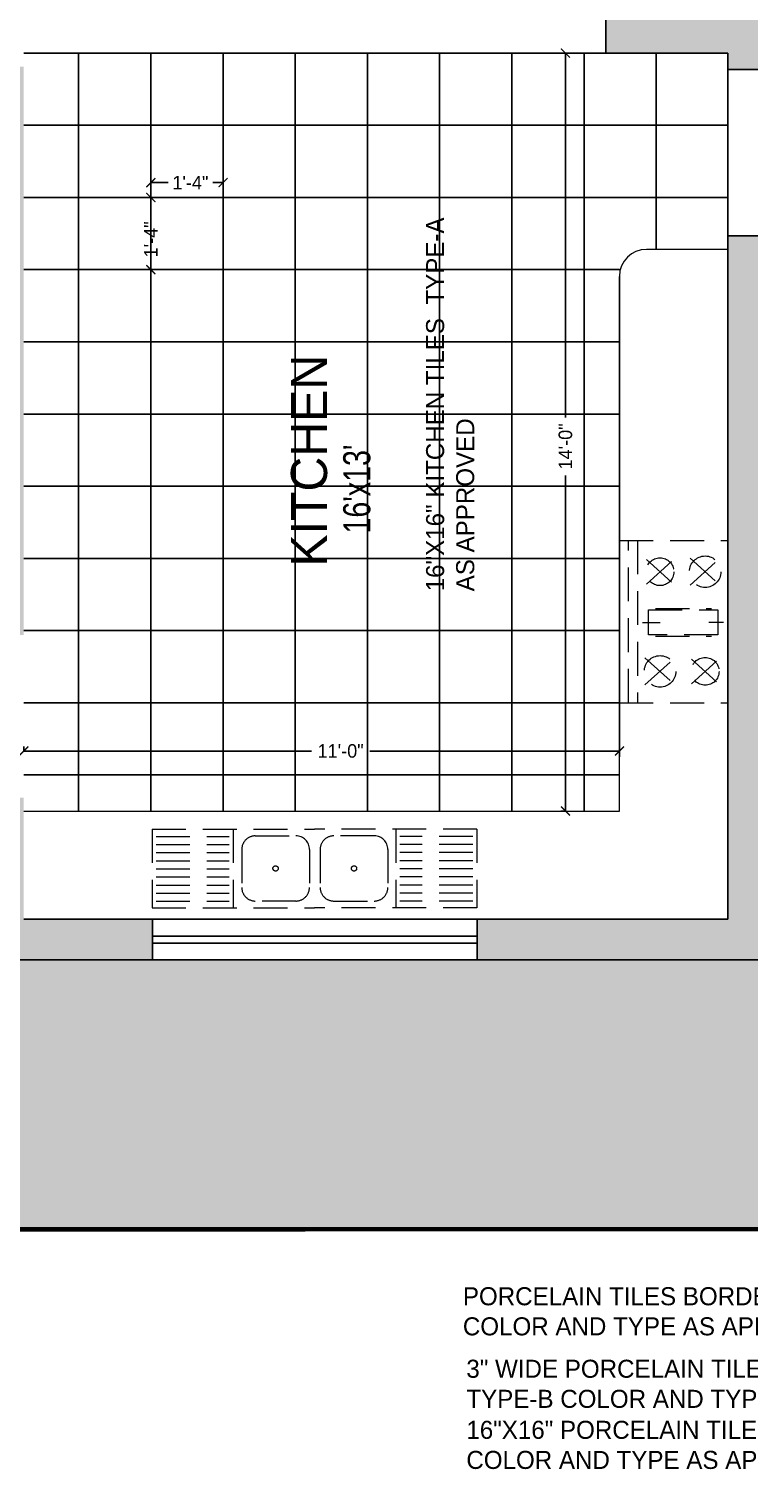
# Model space of a CAD drawing. Extents: x 10753 to 18704, y -5361 to 1140.
# Drawn here: x 14534.5 to 14694.2, y -1560.5 to -1241.2 of the extents above; entities that cross this region are included whole.
import ezdxf

# ---------------------------------------------------------------- set-up
doc = ezdxf.new("R2010")
doc.units = 0
doc.header["$LTSCALE"] = 30
doc.header["$MEASUREMENT"] = 0
doc.header["$PDMODE"] = 3
doc.linetypes.add('HIDDEN', pattern=[0.375, 0.25, -0.125])
doc.layers.get('0').update_dxf_attribs({"linetype": 'CONTINUOUS'})
doc.layers.get('DEFPOINTS').update_dxf_attribs({"linetype": 'CONTINUOUS'})
for name, color, linetype in [('FLOORING', 194, 'CONTINUOUS'), ('TEXT', 13, 'CONTINUOUS'), ('WALL', 2, 'CONTINUOUS'), ('Walls Hatch', 51, 'CONTINUOUS'), ('WINDOW', 5, 'CONTINUOUS')]:
    doc.layers.add(name, color=color, linetype=linetype)
doc.layers.add('hatich', color=8, linetype='HIDDEN', lineweight=5)
doc.styles.add('EE', font='eurr____.ttf')
doc.styles.get("Standard").update_dxf_attribs({"font": 'stylu.ttf', "height": 3})
doc.dimstyles.new('D1', dxfattribs={"dimtxt": 6, "dimasz": 5, "dimexe": 1, "dimexo": 2, "dimgap": 1, "dimtad": 1, "dimdec": 4, "dimzin": 3, "dimdsep": 46, "dimlunit": 4, "dimtxsty": 'Standard', "dimcen": 3, "dimclrd": 7, "dimclre": 7, "dimclrt": 2, "dimadec": 0, "dimazin": 0, "dimtfac": 1, "dimtdec": 4, "dimtofl": 0, "dimtmove": 2, "dimatfit": 3, "dimfxl": 1, "dimfrac": 2, "dimtolj": 1, "dimtzin": 1, "dimarcsym": 0})

# ---------------------------------------------------------------- blocks, each defined once
blk = doc.blocks.new('COOKR2')
for p, q in [((12.6791148674406, 53.9855565175476), (36.67911486744106, 53.9855565175476)), ((14.6791148674406, 17.98555651754759), (14.6791148674406, 53.9855565175476)), ((16.6791148674406, 53.9855565175476), (16.6791148674406, 17.98555651754759)), ((18.64783865840582, 44.30083125066903), (24.71039107647539, 49.75712842693154)), ((18.64783865840582, 49.75712842693132), (24.71039107647539, 44.30083125066881)), ((28.34307635828509, 44.02654518056033), (35.01515337659657, 50.03141449704026)), ((28.34307635828509, 50.03141449704049), (35.01515337659657, 44.0265451805601)), ((20.68717347737948, 38.84993321655021), (33.11004717645119, 38.84993321655021)), ((17.80017827676602, 35.81264499842837), (21.73699119993216, 35.81264499842837)), ((35.73458441002003, 35.81264499842837), (32.49764053813669, 35.81264499842837)), ((20.68717347737948, 32.77535678030654), (33.11004717645119, 32.77535678030654)), ((18.34307635828463, 27.94456785453508), (25.01515337659612, 21.9396985380547)), ((18.34307635828463, 21.93969853805493), (25.01515337659612, 27.94456785453508)), ((28.64783865840582, 27.67028178442615), (34.71039107647539, 22.2139846081634)), ((28.64783865840582, 22.2139846081634), (34.71039107647539, 27.67028178442615)), ((12.6791148674406, 17.98555651754759), (36.6791148674406, 17.98555651754759))]:
    blk.add_line(p, q)
blk.add_lwpolyline([(19.11531138305872, 38.55205995297729), (34.49430996286356, 38.55205995297729), (34.49430996286356, 33.07323004387945), (19.11531138305872, 33.07323004387945)], close=True)
for centre, radius in [((21.6791148674406, 47.02897983880029), 3.078165049919334), ((31.6791148674406, 47.02897983880029), 3.488180790874138), ((21.6791148674406, 24.94213319629489), 3.488180790874138), ((31.6791148674406, 24.94213319629489), 3.078165049919334)]:
    blk.add_circle(centre, radius)
blk = doc.blocks.new('SINK2')
for p, q in [((0, 17.4416856648786), (36, 17.4416856648786)), ((0, 0), (0, 17.4416856648786)), ((0.900000000000091, 16.00288697388259), (17.10000000000013, 16.00288697388259)), ((18, 0), (18, 17.4416856648786)), ((72, 17.4416856648786), (36, 17.4416856648786)), ((54, 0), (54, 17.4416856648786)), ((71.09999999999991, 16.00288697388259), (54.89999999999986, 16.00288697388259)), ((72, 0), (72, 17.4416856648786)), ((0.900000000000091, 14.20288697388264), (17.10000000000013, 14.20288697388264)), ((19.74687230772201, 4.5), (19.74687230772179, 12.94168566487883)), ((31.74687230772156, 15.94168566487883), (22.74687230772179, 15.94168566487883)), ((34.74687230772156, 4.5), (34.74687230772156, 12.94168566487883)), ((37.12971575582947, 4.5), (37.12971575582947, 12.94168566487883)), ((40.12971575582947, 15.94168566487883), (49.12971575582924, 15.94168566487883)), ((52.12971575582901, 4.5), (52.12971575582924, 12.94168566487883)), ((71.09999999999991, 14.20288697388264), (54.89999999999986, 14.20288697388264)), ((0.900000000000091, 12.40288697388268), (17.10000000000013, 12.40288697388268)), ((0.900000000000091, 10.60288697388273), (17.10000000000013, 10.60288697388273)), ((71.09999999999991, 12.40288697388268), (54.89999999999986, 12.40288697388268)), ((71.09999999999991, 10.60288697388273), (54.89999999999986, 10.60288697388273)), ((0.900000000000091, 8.802886973882778), (17.10000000000013, 8.802886973882778)), ((0.900000000000091, 7.002886973882596), (17.10000000000013, 7.002886973882596)), ((71.09999999999991, 8.802886973882778), (54.89999999999986, 8.802886973882778)), ((71.09999999999991, 7.002886973882596), (54.89999999999986, 7.002886973882596)), ((0.900000000000091, 5.202886973882642), (17.10000000000013, 5.202886973882642)), ((0.900000000000091, 3.402886973882687), (17.10000000000013, 3.402886973882687)), ((71.09999999999991, 5.202886973882642), (54.89999999999986, 5.202886973882642)), ((71.09999999999991, 3.402886973882687), (54.89999999999986, 3.402886973882687)), ((0, 0), (36, 0)), ((0.900000000000091, 1.602886973882732), (17.10000000000013, 1.602886973882732)), ((22.74687230772201, 1.5), (31.74687230772156, 1.5)), ((72, 0), (36, 0)), ((49.12971575582901, 1.5), (40.12971575582947, 1.5)), ((71.09999999999991, 1.602886973882732), (54.89999999999986, 1.602886973882732))]:
    blk.add_line(p, q)
for centre in [(27.24687230772202, 8.720842832439303), (44.629715755829, 8.720842832439303)]:
    blk.add_circle(centre, 0.5868339642335922)
for centre, start, end in [((22.74687230772201, 12.94168566487906), 90, 180.0000000000011), ((31.74687230772179, 12.94168566487906), 359.9999999999991, 90), ((40.12971575582922, 12.94168566487906), 89.99999999999999, 180.0000000000009), ((49.12971575582901, 12.94168566487906), 359.9999999999989, 90.0000000000004), ((22.74687230772224, 4.5), 180, 270), ((31.74687230772179, 4.5), 270, 0), ((40.12971575582922, 4.5), 180, 270), ((49.12971575582878, 4.5), 270, 0)]:
    blk.add_arc(centre, 3, start, end)
blk = doc.blocks.new('_ArchTick')
at = {"color": 0, "linetype": 'ByBlock', "const_width": 0.15}
blk.add_lwpolyline([(-0.5, -0.5), (0.5, 0.5)], dxfattribs=at)
blk = doc.blocks.new('*D317')
at = {"layer": 'DEFPOINTS', "color": 0, "transparency": 16777216}
for p in [(14577.55259874927, -1275.288529508807), (14561.55259874927, -1278.576059981025), (14577.55259874927, -1278.576059981025)]:
    blk.add_point(p, dxfattribs=at)
at = {"layer": 'FLOORING', "color": 4, "lineweight": -2, "transparency": 16777216}
for p, q in [((14561.55259874927, -1275.288529508807), (14561.55259874927, -1274.288529508807)), ((14561.55259874927, -1275.288529508807), (14565.35560502211, -1275.288529508807)), ((14577.55259874927, -1275.288529508807), (14575.2706855492, -1275.288529508807)), ((14577.55259874927, -1275.288529508807), (14577.55259874927, -1274.288529508807))]:
    blk.add_line(p, q, dxfattribs=at)
at = {"layer": 'FLOORING', "color": 4, "lineweight": -2, "transparency": 16777216, "xscale": 2, "yscale": 2, "zscale": 2, "rotation": 180}
blk.add_blockref('_ArchTick', (14561.55259874927, -1275.288529508807), dxfattribs=at)
at = {"layer": 'FLOORING', "color": 4, "lineweight": -2, "transparency": 16777216, "xscale": 2, "yscale": 2, "zscale": 2}
blk.add_blockref('_ArchTick', (14577.55259874927, -1275.288529508807), dxfattribs=at)
at = {"layer": 'FLOORING', "color": 4, "transparency": 16777216, "insert": (14570.31314528565, -1275.288529508807), "char_height": 3, "attachment_point": 5}
blk.add_mtext('\\A1;1\'-4"', dxfattribs=at)
blk = doc.blocks.new('*D318')
at = {"layer": 'DEFPOINTS', "color": 0, "transparency": 16777216}
for p in [(14561.55259874927, -1278.576059981025), (14561.55259874927, -1294.576059981025), (14561.55259874927, -1294.576059981025)]:
    blk.add_point(p, dxfattribs=at)
at = {"layer": 'FLOORING', "color": 4, "lineweight": -2, "transparency": 16777216}
for p, q in [((14561.55259874927, -1278.576059981025), (14560.55259874927, -1278.576059981025)), ((14561.55259874927, -1278.576059981025), (14561.55259874927, -1282.906926984774)), ((14561.55259874927, -1294.576059981025), (14561.55259874927, -1292.82200751186)), ((14561.55259874927, -1294.576059981025), (14560.55259874927, -1294.576059981025))]:
    blk.add_line(p, q, dxfattribs=at)
at = {"layer": 'FLOORING', "color": 4, "lineweight": -2, "transparency": 16777216, "xscale": 2, "yscale": 2, "zscale": 2}
for p, rotation in [((14561.55259874927, -1278.576059981025), 90), ((14561.55259874927, -1294.576059981025), 270)]:
    blk.add_blockref('_ArchTick', p, dxfattribs=dict(at, rotation=rotation))
at = {"layer": 'FLOORING', "color": 4, "transparency": 16777216, "insert": (14561.55259874927, -1287.864467248315), "char_height": 3, "attachment_point": 5, "rotation": 90}
blk.add_mtext('\\A1;1\'-4"', dxfattribs=at)
blk = doc.blocks.new('*D319')
at = {"layer": 'DEFPOINTS', "color": 0, "transparency": 16777216}
for p in [(14665.39477537861, -1401.268530138195), (14533.39477537861, -1406.576059981025), (14665.39477537861, -1406.576059981025)]:
    blk.add_point(p, dxfattribs=at)
at = {"layer": 'FLOORING', "color": 4, "lineweight": -2, "transparency": 16777216}
for p, q in [((14533.39477537861, -1401.268530138195), (14533.39477537861, -1400.268530138195)), ((14533.39477537861, -1401.268530138195), (14597.15609475695, -1401.268530138195)), ((14665.39477537861, -1401.268530138195), (14610.04921335138, -1401.268530138195)), ((14665.39477537861, -1401.268530138195), (14665.39477537861, -1400.268530138195))]:
    blk.add_line(p, q, dxfattribs=at)
at = {"layer": 'FLOORING', "color": 4, "lineweight": -2, "transparency": 16777216, "xscale": 2, "yscale": 2, "zscale": 2, "rotation": 180}
blk.add_blockref('_ArchTick', (14533.39477537861, -1401.268530138195), dxfattribs=at)
at = {"layer": 'FLOORING', "color": 4, "lineweight": -2, "transparency": 16777216, "xscale": 2, "yscale": 2, "zscale": 2}
blk.add_blockref('_ArchTick', (14665.39477537861, -1401.268530138195), dxfattribs=at)
at = {"layer": 'FLOORING', "color": 4, "transparency": 16777216, "insert": (14603.60265405416, -1401.268530138195), "char_height": 3, "attachment_point": 5}
blk.add_mtext('\\A1;11\'-0"', dxfattribs=at)
blk = doc.blocks.new('*D320')
at = {"layer": 'DEFPOINTS', "color": 0, "transparency": 16777216}
for p in [(14653.42667220836, -1246.576059981025), (14657.55259874927, -1246.576059981025), (14657.55259874927, -1414.576059981014)]:
    blk.add_point(p, dxfattribs=at)
at = {"layer": 'FLOORING', "color": 4, "lineweight": -2, "transparency": 16777216}
for p, q in [((14653.42667220836, -1246.576059981025), (14652.42667220836, -1246.576059981025)), ((14653.42667220836, -1246.576059981025), (14653.42667220836, -1327.30902886938)), ((14653.42667220836, -1414.576059981014), (14653.42667220836, -1340.202147463816)), ((14653.42667220836, -1414.576059981014), (14652.42667220836, -1414.576059981014))]:
    blk.add_line(p, q, dxfattribs=at)
at = {"layer": 'FLOORING', "color": 4, "lineweight": -2, "transparency": 16777216, "xscale": 2, "yscale": 2, "zscale": 2}
for p, rotation in [((14653.42667220836, -1246.576059981025), 90), ((14653.42667220836, -1414.576059981014), 270)]:
    blk.add_blockref('_ArchTick', p, dxfattribs=dict(at, rotation=rotation))
at = {"layer": 'FLOORING', "color": 4, "transparency": 16777216, "insert": (14653.42667220836, -1333.755588166595), "char_height": 3, "attachment_point": 5, "rotation": 90}
blk.add_mtext('\\A1;14\'-0"', dxfattribs=at)

msp = doc.modelspace()

# ---------------------------------------------------------------- hatches: boundary and pattern name
at = {"layer": 'FLOORING'}
h = msp.add_hatch(dxfattribs=at)
h.set_pattern_fill('AR-HBONE', color=256, scale=1.399999999999999, angle=90)
h.set_pattern_definition([(135, (15130.67919500689, -18770.06797183647), (-7.91959594928933, 1.084935391491876e-15), [16.79999999999999, -5.599999999999999]), (225, (15126.71939703189, -18766.10817386147), (-7.91959594928933, 1.084935391491876e-15), [16.79999999999999, -5.599999999999999])])
h.paths.add_polyline_path([(14180.07745588081, -940.5449251781042), (14180.07745588082, -1233.427195999525), (14239.39477537861, -1233.427195999525), (14239.39477537861, -1191.076059981025), (14239.39477537861, -1089.076059981025), (14239.39477537861, -1041.076059981025), (14239.39477537861, -976.5760599810251), (14417.79518575141, -976.5760599810251), (14417.79518575141, -940.5449251780933)])
edge = h.paths.add_edge_path()
edge.add_line((14180.07745588082, -1233.427195999525), (14180.07745588082, -1507.399280245785))
edge.add_line((14180.07745588082, -1507.399280245785), (14420.00133666198, -1507.326585569166))
edge.add_line((14420.00133666198, -1507.326585569166), (14420.00133666198, -1447.576059981014))
edge.add_line((14420.00133666198, -1447.576059981014), (14413.39477537861, -1447.576059981014))
edge.add_line((14413.39477537861, -1447.576059981014), (14239.39477537861, -1447.576059981014))
edge.add_line((14239.39477537861, -1447.576059981014), (14239.39477537861, -1420.576059981025))
edge.add_line((14239.39477537861, -1420.576059981025), (14239.39477537861, -1372.576059981014))
edge.add_line((14239.39477537861, -1372.576059981014), (14239.39477537861, -1363.934251971457))
edge.add_line((14239.39477537861, -1363.934251971457), (14238.86644854729, -1363.934251971457))
edge.add_arc((14214.86644854729, -1363.934251971457), 23.99999999999989, 136.4984074480027, 360, ccw=False)
edge.add_arc((14198.39031834142, -1347.883470242746), 1.044251245393724, -28.260457875478608, 153.237949571769, ccw=False)
edge.add_line((14199.31009936119, -1348.377902785343), (14214.86644854729, -1363.934251971457))
edge.add_line((14214.86644854729, -1363.934251971457), (14239.39477537861, -1363.934251971457))
edge.add_line((14239.39477537861, -1363.934251971457), (14239.39477537861, -1323.076059981025))
edge.add_line((14239.39477537861, -1323.076059981025), (14224.39477537861, -1323.076059981025))
edge.add_line((14224.39477537861, -1323.076059981025), (14224.39477537861, -1293.076059981025))
edge.add_line((14224.39477537861, -1293.076059981025), (14239.39477537861, -1293.076059981025))
edge.add_line((14239.39477537861, -1293.076059981025), (14239.39477537861, -1275.076059981025))
edge.add_line((14239.39477537861, -1275.076059981025), (14239.39477537861, -1233.427195999533))
edge.add_line((14239.39477537861, -1233.427195999533), (14180.07745588082, -1233.427195999525))
h.paths.add_polyline_path([(14510.89477537861, -1447.576059981036), (14474.89477537861, -1447.576059981014), (14449.39477537861, -1447.576059981014), (14445.21574767987, -1447.576059981014), (14445.21574767987, -1507.318945840057), (14745.24617628852, -1507.228039445444), (14745.24617628852, -1447.576059981025), (14734.39477537861, -1447.576059981025), (14633.89477537861, -1447.576059981025), (14561.89477537861, -1447.576059981025)])
h.paths.add_polyline_path([(14432.88960920212, -1447.576059981014), (14432.88960920212, -1507.322680543942), (14445.21574767987, -1507.318945840057), (14445.21574767987, -1447.576059981014)])
h.paths.add_polyline_path([(14420.00133666198, -1447.576059981014), (14420.00133666198, -1507.326585569166), (14432.88960920212, -1507.322680543942), (14432.88960920212, -1447.576059981014)])
h.paths.add_polyline_path([(14417.79518575141, -940.5449251780933), (14417.79518575141, -976.5760599810251), (14430.81865791855, -976.5760599810251), (14430.81865791855, -940.5449251780933)])
h.paths.add_polyline_path([(14430.81865791855, -940.5449251780933), (14430.81865791855, -976.5760599810251), (14442.77897326281, -976.5760599810251), (14442.77897326281, -940.5449251780933)])
h.paths.add_polyline_path([(14442.77897326281, -940.5449251780933), (14442.77897326281, -976.5760599810251), (14446.39477537861, -976.5760599810251), (14542.39477537861, -976.5760599810251), (14542.39477537861, -1000.576059981025), (14600.89477537861, -1000.576059981025), (14614.39894606288, -1000.576059981025), (14614.39894606288, -940.5449251780933)])
h.paths.add_polyline_path([(14627.42241823002, -940.5449251780933), (14627.42241823002, -1000.576059981025), (14639.38273357429, -1000.576059981025), (14639.38273357429, -940.5449251780933)])
h.paths.add_polyline_path([(14614.39894606288, -940.5449251780933), (14614.39894606288, -1000.576059981025), (14627.42241823002, -1000.576059981025), (14627.42241823002, -940.5449251780933)])
h.paths.add_polyline_path([(14639.38273357429, -940.5449251780933), (14639.38273357429, -1000.576059981025), (14639.38273357429, -1016.392498121194), (14758.2801892896, -1016.392498121194), (14758.2801892896, -1009.576059981025), (14744.89477537861, -1009.576059981025), (14744.89477537861, -1000.576059981025), (14803.39477537861, -1000.576059981025), (14803.39477537861, -976.5760599810251), (14863.39477537861, -976.5760599810251), (14912.24103584867, -976.5760599810251), (14912.24103584867, -940.5449251780933)])
h.paths.add_polyline_path([(14925.26450801581, -940.5449251780933), (14925.26450801581, -976.5760599810251), (14937.22482336007, -976.5760599810251), (14937.22482336007, -940.5449251780933)])
h.paths.add_polyline_path([(14912.24103584867, -940.5449251780933), (14912.24103584867, -976.5760599810251), (14925.26450801581, -976.5760599810251), (14925.26450801581, -940.5449251780933)])
h.paths.add_polyline_path([(14806.39477537861, -1447.576059981025), (14807.21977216969, -1447.576059981025), (14809.99275512506, -1447.576059981025), (14770.46058730641, -1447.576059981025), (14770.46058730641, -1507.220399716332), (14888.89477537861, -1507.184515272592), (14888.89477537861, -1447.576059981025), (14846.89477537861, -1447.576059981025)])
edge = h.paths.add_edge_path()
edge.add_arc((14746.2765024514, -1448.380148154055), 1.388529304667724, -137.9043679206693, 144.6131966806651, ccw=False)
edge.add_line((14745.24617628852, -1449.310976617316), (14745.24617628852, -1507.228039445444))
edge.add_line((14745.24617628852, -1507.228039445444), (14770.46058730641, -1507.224134420224))
edge.add_line((14770.46058730641, -1507.224134420224), (14770.74165433761, -1447.576059981025))
edge.add_line((14770.74165433761, -1447.576059981025), (14745.14448838792, -1447.576059981025))
h.paths.add_polyline_path([(14937.22482336007, -940.5449251780933), (14937.22482336007, -976.5760599810251), (15016.39477537861, -976.5760599810251), (15061.39477537861, -976.5760599810251), (15061.39477537861, -940.5449251780824)])
at = {"layer": 'Walls Hatch', "linetype": 'Continuous'}
h = msp.add_hatch(color=51, dxfattribs=at)
h.dxf.hatch_style = 1
h.paths.add_polyline_path([(14509.39477537861, -1249.576059981025), (14509.39477537861, -1258.576059981025), (14533.39477537861, -1258.576059981025), (14533.39477537861, -1249.576059981025)], flags=17)
h.paths.add_polyline_path([(14925.26450801581, -976.5760599810251), (14925.26450801581, -985.5760599810251), (14937.22482336007, -985.5760599810251), (14937.22482336007, -976.5760599810251)])
h.paths.add_polyline_path([(14912.24103584867, -976.5760599810251), (14912.24103584867, -985.5760599810251), (14925.26450801581, -985.5760599810251), (14925.26450801581, -976.5760599810251)])
h.paths.add_polyline_path([(14863.39477537861, -976.5760599810251), (14863.39477537861, -985.5760599810251), (14912.24103584867, -985.5760599810251), (14912.24103584867, -976.5760599810251)])
h.paths.add_polyline_path([(14793.98887924395, -1134.312662488244), (14797.41961612339, -1146.370451905646), (14804.06666125994, -1134.857432008933), (14802.62939430525, -1119.346851398508)])
h.paths.add_polyline_path([(14788.00009660511, -1144.685538294206), (14791.92104038696, -1152.559854909524, -0.0188100367511351), (14794.52561953182, -1151.383001039184), (14797.41961612339, -1146.370451905646), (14793.98887924395, -1134.312662488244)])
h.paths.add_polyline_path([(14788.00009660511, -1144.685538294206), (14785.01828846445, -1149.850181492232), (14792.81251709851, -1154.350181492232)])
h.paths.add_polyline_path([(14353.39477537861, -1177.576059981025), (14353.39477537861, -1150.576059981025), (14344.39477537861, -1150.576059981025), (14344.39477537861, -1177.576059981025), (14248.39477537861, -1177.576059981025), (14248.39477537861, -1098.076059981025), (14309.89477537861, -1098.076059981025), (14309.89477537861, -1093.576059981025), (14248.39477537861, -1093.576059981025), (14248.39477537861, -1089.076059981025), (14239.39477537861, -1089.076059981025), (14239.39477537861, -1191.076059981025), (14248.39477537861, -1191.076059981025), (14248.39477537861, -1186.576059981025), (14453.89477537861, -1186.576059981025), (14453.89477537861, -1191.076059981025), (14462.89477537861, -1191.076059981025), (14462.89477537861, -1186.576059981025), (14486.89477537861, -1186.576059981025), (14486.89477537861, -1177.576059981025)])
h.paths.add_polyline_path([(14239.39477537861, -976.5760599810251), (14239.39477537861, -1041.076059981025), (14248.39477537861, -1041.076059981025), (14248.39477537861, -985.5760599810251), (14344.39477537861, -985.5760599810251), (14344.39477537861, -1093.576059981025), (14339.89477537861, -1093.576059981025), (14339.89477537861, -1098.076059981025), (14344.39477537861, -1098.076059981025), (14344.39477537861, -1102.576059981025), (14353.39477537861, -1102.576059981025), (14353.39477537861, -985.5760599810251), (14417.79518575141, -985.5760599810251), (14417.79518575141, -976.5760599810251)])
h.paths.add_polyline_path([(14417.79518575141, -976.5760599810251), (14417.79518575141, -985.5760599810251), (14430.81865791855, -985.5760599810251), (14430.81865791855, -976.5760599810251)])
h.paths.add_polyline_path([(14430.81865791855, -976.5760599810251), (14430.81865791855, -985.5760599810251), (14442.77897326281, -985.5760599810251), (14442.77897326281, -976.5760599810251)])
h.paths.add_polyline_path([(14442.77897326281, -976.5760599810251), (14442.77897326281, -985.5760599810251), (14446.39477537861, -985.5760599810251), (14446.39477537861, -976.5760599810251)])
h.paths.add_polyline_path([(14533.39477537861, -1000.576059981025), (14533.39477537861, -1177.576059981025), (14528.89477537861, -1177.576059981025), (14528.89477537861, -1186.400469859307), (14529.07036550033, -1186.576059981025), (14542.39477537861, -1186.576059981025), (14542.39477537861, -1009.576059981025), (14600.89477537861, -1009.576059981025), (14600.89477537861, -1000.576059981025), (14542.39477537861, -1000.576059981025)])
h.paths.add_polyline_path([(14744.89477537861, -1000.576059981025), (14744.89477537861, -1009.576059981025), (14812.39477537861, -1009.576059981025), (14812.39477537861, -1000.576059981025)])
h.paths.add_polyline_path([(14749.39477537861, -1211.551916101007), (14749.39477537861, -1237.576059981025), (14662.39477537861, -1237.576059981025), (14662.39477537861, -1246.576059981025), (14689.39477537861, -1246.576059981025), (14689.39477537861, -1250.192965874755), (14698.39477537861, -1250.192965874755), (14698.39477537861, -1246.576059981025), (14794.39477537861, -1246.576059981025), (14797.18157194302, -1249.362856545425), (14800.36355245836, -1246.180876030082), (14791.7587364093, -1237.576059981025), (14758.39477537861, -1237.576059981025), (14758.39477537861, -1213.963458832893), (14762.81251709851, -1206.311705719306), (14755.01828846445, -1201.811705719306)])
h.paths.add_polyline_path([(14689.39477537861, -1287.076059981025), (14689.39477537861, -1438.576059981025), (14633.89477537861, -1438.576059981014), (14633.89477537861, -1447.576059981025), (14734.39477537861, -1447.576059981025), (14734.39477537861, -1438.576059981025), (14698.39477537861, -1438.576059981025), (14698.39477537861, -1287.076059981025)])
h.paths.add_polyline_path([(14533.39477537861, -1438.576059981014), (14533.39477537861, -1411.576059981025), (14528.89477537861, -1411.576059981025), (14528.89477537861, -1438.576059981014), (14510.89477537861, -1438.576059981014), (14510.89477537861, -1447.576059981036), (14561.89477537861, -1447.576059981025), (14561.89477537861, -1438.576059981014)])
h.paths.add_polyline_path([(14449.39477537861, -1438.576059981014), (14449.39477537861, -1447.576059981014), (14474.89477537861, -1447.576059981014), (14474.89477537861, -1438.576059981014)], flags=17)
h.paths.add_polyline_path([(14806.39477537861, -1438.576059981025), (14806.39477537861, -1447.576059981025), (14846.89477537861, -1447.576059981025), (14846.89477537861, -1300.576059981025), (14888.89477537861, -1300.576059981025), (14888.89477537861, -1447.576059981025), (14897.89477537861, -1447.576059981025), (14897.89477537861, -1293.576059981014), (14891.53081434793, -1287.212098950336), (14882.66685331725, -1296.076059981025), (14850.25873640929, -1296.076059981025), (14842.78995932955, -1288.607282901275), (14839.60797881421, -1291.789263416618), (14842.39477537861, -1294.576059981014), (14842.39477537861, -1438.576059981025)])
h.paths.add_polyline_path([(14885.86859106839, -1134.436459263864), (14889.86946867211, -1130.435581660136), (14886.68748815678, -1127.253601144804), (14881.03063390728, -1127.253601144804), (14865.47428472118, -1111.697251958694), (14865.47428472118, -1106.040397709208), (14862.29230420584, -1102.858417193865), (14857.71073270062, -1107.439988699085, 0.151876917255457), (14804.22509996381, -1093.691583005225), (14804.22509996381, -1116.583008123956), (14802.62939430525, -1119.346851398508), (14804.06666125994, -1134.857432008933), (14813.22509996381, -1118.994550855835), (14813.22509996381, -1102.689600847044, -0.3990639420172367), (14892.85909790647, -1186.576059981014), (14905.39477537861, -1186.576059981014), (14905.39477537861, -1177.576059981014), (14901.42258962972, -1177.576059981014, 0.1252066019304865)])
h.paths.add_polyline_path([(14947.39477537861, -1177.576059981014), (14947.39477537861, -1186.576059981014), (14958.15627455528, -1186.576059981025), (15040.39477537861, -1186.576059981025), (15040.39477537861, -1198.576059981025), (15049.39477537861, -1198.576059981025), (15049.39477537861, -1186.576059981025), (15061.39477537861, -1186.576059981025), (15061.39477537861, -1048.576059981025), (15052.39477537861, -1048.576059981025), (15052.39477537861, -1177.576059981014)])
h.paths.add_polyline_path([(14962.65627455528, -1220.586638742994), (14962.65627455528, -1215.076059981025), (14958.15627455528, -1215.076059981025), (14958.15627455528, -1220.586638742994), (14950.81758127658, -1227.925332021686), (14957.18154230726, -1234.289293052364), (14959.73540700292, -1231.735428356716, 0.2329544322991367), (15016.4538813522, -1257.076059981025), (15058.39477537861, -1257.076059981025, -0.4744978678080817), (15051.04630615026, -1248.076059981025), (15049.39477537861, -1248.076059981025), (15049.39477537861, -1231.576059981025), (15040.39477537861, -1231.576059981025), (15040.39477537861, -1248.076059981025), (15016.27899094797, -1248.076059981025, -0.2627850937732726)])
h.paths.add_polyline_path([(15040.39477537861, -1210.576059981025), (15040.39477537861, -1219.576059981025), (15049.39477537861, -1219.576059981025), (15049.39477537861, -1210.576059981025)])
h.paths.add_polyline_path([(14937.22482336007, -976.5760599810251), (14937.22482336007, -985.5760599810251), (15016.39477537861, -985.5760599810251), (15016.39477537861, -976.5760599810251)])
h.paths.add_polyline_path([(14248.39477537861, -1438.576059981014), (14248.39477537861, -1420.576059981025), (14239.39477537861, -1420.576059981025), (14239.39477537861, -1447.576059981014), (14413.39477537861, -1447.576059981014), (14413.39477537861, -1438.576059981014), (14408.89477537861, -1438.576059981014), (14408.89477537861, -1351.576059981025), (14528.89477537861, -1351.576059981025), (14528.89477537861, -1375.576059981025), (14533.39477537861, -1375.576059981025), (14533.39477537861, -1258.576059981025), (14528.89477537861, -1258.576059981025), (14528.89477537861, -1342.576059981025), (14462.89477537861, -1342.576059981025), (14462.89477537861, -1258.576059981025), (14467.39477537861, -1258.576059981025), (14467.39477537861, -1249.576059981025), (14462.89477537861, -1249.576059981025), (14462.89477537861, -1233.076059981025), (14453.89477537861, -1233.076059981025), (14453.89477537861, -1342.576059981025), (14368.39477537861, -1342.576059981025), (14368.39477537861, -1351.576059981025), (14380.39477537861, -1351.576059981025), (14404.39477537861, -1351.576059981025), (14404.39477537861, -1438.576059981014), (14344.39477537861, -1438.576059981014), (14344.39477537861, -1411.576059981014), (14339.89477537861, -1411.576059981014), (14339.89477537861, -1438.576059981014)])
h.paths.add_polyline_path([(14239.39477537861, -1275.076059981025), (14239.39477537861, -1372.576059981014), (14248.39477537861, -1372.576059981014), (14248.39477537861, -1351.576059981025), (14327.89477537861, -1351.576059981025), (14327.89477537861, -1363.576059981025), (14339.89477537861, -1363.576059981025), (14339.89477537861, -1351.576059981025), (14339.89477537861, -1342.576059981025), (14248.39477537861, -1342.576059981025), (14248.39477537861, -1275.076059981025)], flags=17)
h.paths.add_polyline_path([(15014.20241947409, -1179.951273952874), (15014.20241947409, -1165.779238813784), (15007.25146779034, -1165.779238813784), (15007.25146779034, -1179.951273952874)], flags=24)
h.paths.add_polyline_path([(15000.15500451677, -1243.856187376293), (15000.15500451677, -1184.687318066464), (14985.22695752705, -1184.687318066464), (14985.22695752705, -1243.856187376293)], flags=9)

# ---------------------------------------------------------------- linework, layer by layer
at = {"layer": 'FLOORING'}
for p, q in [((14662.39477537861, -1246.576059981025), (14533.39477537861, -1246.576059981025)), ((14689.39477537861, -1246.576059981025), (14539.43724880553, -1246.576059981025)), ((14545.55259874927, -1414.576059981025), (14545.55259874927, -1246.576059981025)), ((14561.55259874927, -1414.576059981025), (14561.55259874927, -1246.576059981025)), ((14577.55259874927, -1414.576059981025), (14577.55259874927, -1246.576059981025)), ((14593.55259874927, -1414.576059981014), (14593.55259874927, -1246.576059981025)), ((14609.55259874927, -1414.576059981014), (14609.55259874927, -1246.576059981025)), ((14625.55259874927, -1414.576059981014), (14625.55259874927, -1246.576059981025)), ((14641.55259874927, -1414.576059981014), (14641.55259874927, -1246.576059981025)), ((14657.55259874927, -1414.576059981014), (14657.55259874927, -1246.576059981025)), ((14673.55259874927, -1290.076059981025), (14673.55259874927, -1246.576059981025)), ((14689.39477537861, -1290.076059981025), (14689.39477537861, -1246.576059981025)), ((14689.39477537861, -1287.076059981025), (14689.39477537861, -1250.192965874755)), ((14689.39477537861, -1262.576059981025), (14533.39477537861, -1262.576059981025)), ((14689.39477537861, -1278.576059981025), (14533.39477537861, -1278.576059981025)), ((14665.39477537861, -1294.576059981025), (14533.39477537861, -1294.576059981025)), ((14665.39477537861, -1402.576059981025), (14665.39477537861, -1296.076059981025)), ((14665.39477537861, -1310.576059981025), (14533.39477537861, -1310.576059981025)), ((14665.39477537861, -1326.576059981025), (14533.39477537861, -1326.576059981025)), ((14665.39477537861, -1342.576059981025), (14533.39477537861, -1342.576059981025)), ((14665.39477537861, -1358.576059981025), (14533.39477537861, -1358.576059981025)), ((14665.39477537861, -1374.576059981025), (14533.39477537861, -1374.576059981025)), ((14665.39477537861, -1390.576059981025), (14533.39477537861, -1390.576059981025)), ((14665.39477537861, -1406.576059981025), (14533.39477537861, -1406.576059981025))]:
    msp.add_line(p, q, dxfattribs=at)
at = {"layer": 'hatich', "linetype": 'Continuous'}
for p, q in [((14689.3947753786, -1290.076059981025), (14671.39477537861, -1290.076059981025)), ((14665.39477537861, -1354.576059981014), (14665.39477537861, -1296.076059981025)), ((14665.39477537861, -1348.576059981025), (14665.39477537861, -1296.076059981025)), ((14665.39477537861, -1414.576059981014), (14665.39477537861, -1390.576059981014)), ((14533.39477537861, -1414.576059981025), (14665.39477537861, -1414.576059981014))]:
    msp.add_line(p, q, dxfattribs=at)
msp.add_arc((14671.39477537861, -1296.076059981025), 6, 90, 180, dxfattribs=at)
at = {"layer": 'WALL'}
for p, q in [((14662.39477537861, -1246.576059981025), (14662.39477537861, -1237.576059981025)), ((14662.39477537861, -1246.576059981025), (14689.39477537861, -1246.576059981025)), ((14689.39477537861, -1246.576059981025), (14689.39477537861, -1251.076059981025)), ((14689.39477537861, -1250.192965874755), (14698.39477537861, -1250.192965874755)), ((14689.39477537861, -1287.076059981025), (14689.39477537861, -1438.576059981025)), ((14698.39477537861, -1287.076059981025), (14689.39477537861, -1287.076059981025)), ((14533.39477537861, -1438.576059981014), (14561.89477537861, -1438.576059981014)), ((14561.89477537861, -1438.576059981014), (14561.89477537861, -1447.576059981025)), ((14633.89477537861, -1438.576059981014), (14689.39477537861, -1438.576059981025)), ((14633.89477537861, -1438.576059981014), (14633.89477537861, -1447.576059981025)), ((14510.89477537861, -1447.576059981036), (14561.89477537861, -1447.576059981025)), ((14633.89477537861, -1447.576059981025), (14734.39477537861, -1447.576059981025))]:
    msp.add_line(p, q, dxfattribs=at)
at = {"layer": 'WALL', "const_width": 1}
msp.add_lwpolyline([(14891.21722431531, -1507.183811592434), (14180.07745588082, -1507.399280245785), (14180.07745588081, -940.5449251781042)], dxfattribs=at)
at = {"layer": 'WINDOW'}
for p, q in [((14561.89477537861, -1438.576059981014), (14633.89477537861, -1438.576059981014)), ((14561.89477537861, -1442.326059981014), (14633.89477537861, -1442.326059981014)), ((14561.89477537861, -1443.826059981014), (14633.89477537861, -1443.826059981014)), ((14561.89477537861, -1447.576059981025), (14633.89477537861, -1447.576059981025))]:
    msp.add_line(p, q, dxfattribs=at)

# ---------------------------------------------------------------- block references
at = {"layer": 'hatich', "linetype": 'Continuous'}
msp.add_blockref('COOKR2', (14652.71566051117, -1408.561616498564), dxfattribs=at)
at = {"layer": 'hatich', "linetype": 'Continuous', "rotation": 180}
msp.add_blockref('SINK2', (14633.82473338664, -1418.580953861595), dxfattribs=at)

# ---------------------------------------------------------------- texts
at = {"layer": 'TEXT'}
msp.add_text('KITCHEN', height=8, rotation=90, dxfattribs=at).set_placement((14600.60209506192, -1360.397803132744))
at = {"layer": 'TEXT', "width": 0.7914016776457029}
msp.add_text("16'x13'", height=6, rotation=90, dxfattribs=at).set_placement((14610.18029685294, -1353.073906479143))
at = {"layer": 'TEXT', "color": 4, "insert": (14622.54637645527, -1365.874946805694), "char_height": 4, "attachment_point": 1, "rotation": 90, "style": 'EE'}
msp.add_mtext_dynamic_manual_height_columns('16"X16" KITCHEN TILES  TYPE-A\\PAS APPROVED', width=99.53005691347789, gutter_width=45, heights=[0], dxfattribs=at)
at = {"layer": 'TEXT', "color": 4, "insert": (14630.6975694896, -1520.125442277591), "char_height": 4, "attachment_point": 1, "style": 'EE'}
msp.add_mtext_dynamic_manual_height_columns('PORCELAIN TILES BORDER TYPE-A\\PCOLOR AND TYPE AS APPROVED', width=99.53005691347789, gutter_width=45, heights=[0], dxfattribs=at)
at = {"layer": 'TEXT', "char_height": 4, "attachment_point": 1, "style": 'EE'}
for s, width, insert in [('{\\C4;3" WIDE PORCELAIN TILES BORDER \\PTYPE-B COLOR AND TYPE AS APPROVED}', 117.6894945612748, (14631.47295453847, -1536.196481482419)), ('{\\C4;16"X16" PORCELAIN TILES TYPE- C\\PCOLOR AND TYPE AS APPROVED}', 105.3543532129624, (14631.47295453847, -1549.734488032615))]:
    msp.add_mtext_dynamic_manual_height_columns(s, width=width, gutter_width=45, heights=[0], dxfattribs=dict(at, insert=insert))

# ---------------------------------------------------------------- dimensions: what is measured, and where the dimension line sits
at = {"layer": 'FLOORING'}
for base, p1, p2, angle, picture, middle, dimtype in [((14653.42667220836, -1246.576059981025), (14657.55259874927, -1414.576059981014), (14657.55259874927, -1246.576059981025), 90, '*D320', (14653.42667220836, -1333.755588166595), 160), ((14577.55259874927, -1275.288529508807), (14561.55259874927, -1278.576059981025), (14577.55259874927, -1278.576059981025), 0, '*D317', (14570.31314528565, -1275.288529508807), 161), ((14561.55259874927, -1294.576059981025), (14561.55259874927, -1278.576059981025), (14561.55259874927, -1294.576059981025), 270, '*D318', (14561.55259874927, -1287.864467248315), 161), ((14665.39477537861, -1401.268530138195), (14533.39477537861, -1406.576059981025), (14665.39477537861, -1406.576059981025), 180, '*D319', (14603.60265405416, -1401.268530138195), 160)]:
    dim = msp.add_linear_dim(base=base, p1=p1, p2=p2, angle=angle, dimstyle='D1', override={"dimtxt": 3, "dimasz": 2, "dimexo": 9, "dimblk": 'ArchTick', "dimclrd": 4, "dimclre": 4, "dimclrt": 4, "dimldrblk": 'ArchTick', "dimfxlon": 1}, dxfattribs=at)
    dim.commit()
    dim.dimension.update_dxf_attribs({"geometry": picture, "text_midpoint": middle, "dimtype": dimtype})

doc.saveas('drawing.dxf')
